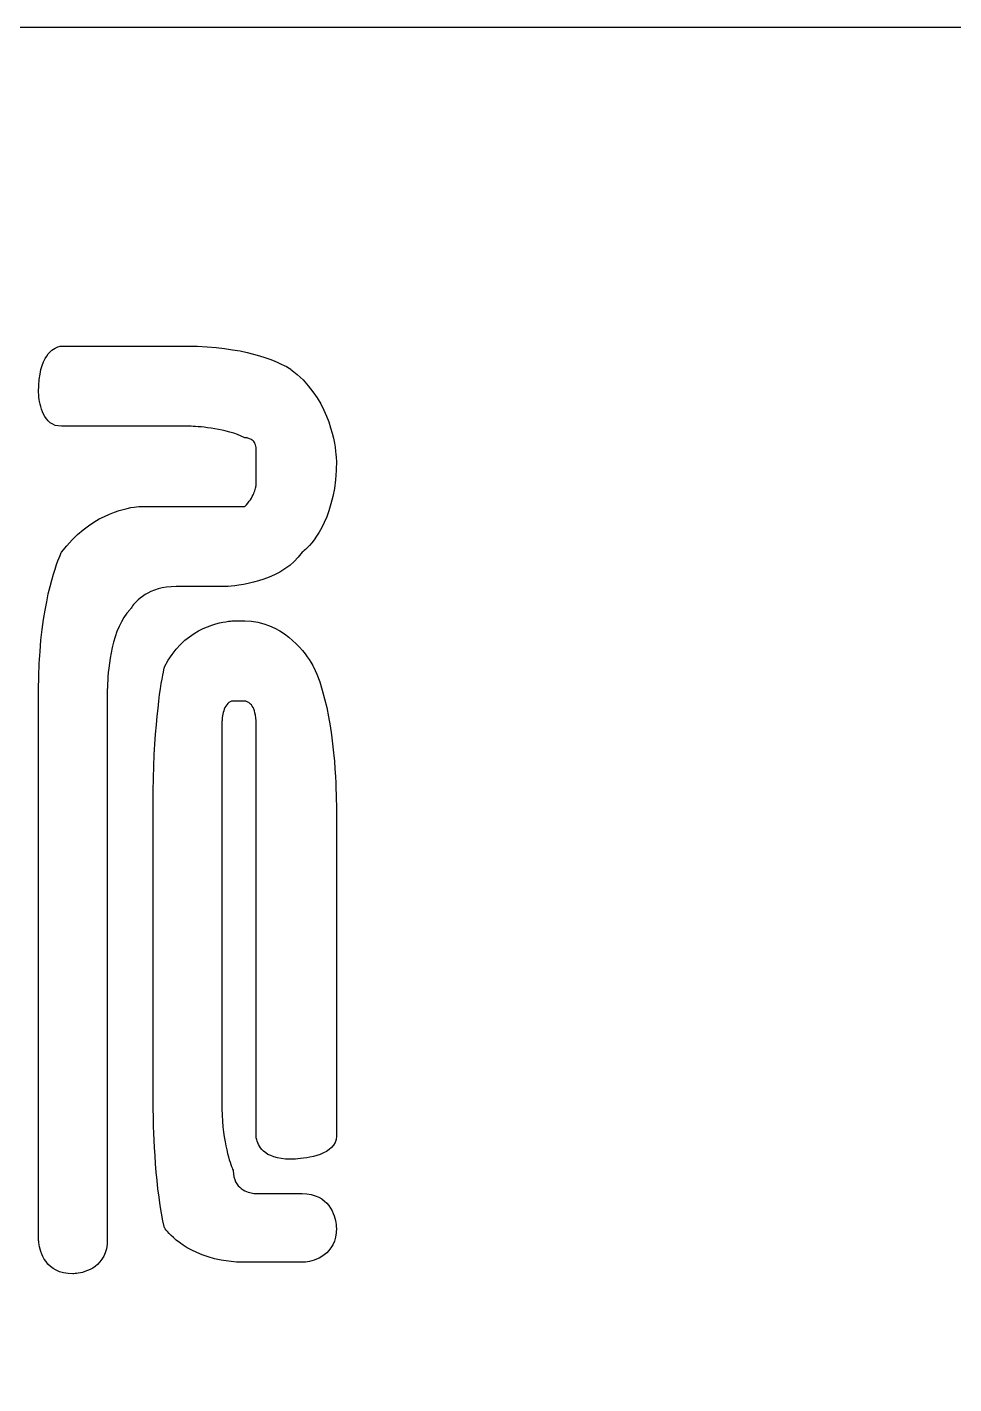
# Model space of a CAD drawing. Extents: x 8 to 213, y -217 to -66.
# Drawn here: x 138 to 146.49, y -78.56 to -66.13 of the extents above; entities that cross this region are included whole.
import ezdxf

# ---------------------------------------------------------------- set-up
doc = ezdxf.new("R2010")
doc.units = 0
doc.header["$MEASUREMENT"] = 0

msp = doc.modelspace()

# ---------------------------------------------------------------- linework, layer by layer
for p, q in [((138.214, -69.103, -55.016), (138.23, -69.088, -55.016)), ((138.23, -69.088, -55.016), (138.245, -69.077, -55.016)), ((138.245, -69.077, -55.016), (138.26, -69.068, -55.016)), ((138.26, -69.068, -55.016), (138.273, -69.062, -55.016)), ((138.273, -69.062, -55.016), (138.286, -69.057, -55.016)), ((138.286, -69.057, -55.016), (138.297, -69.054, -55.016)), ((138.297, -69.054, -55.016), (138.306, -69.052, -55.016)), ((138.306, -69.052, -55.016), (138.313, -69.051, -55.016)), ((138.313, -69.051, -55.016), (138.317, -69.05, -55.016)), ((138.317, -69.05, -55.016), (138.319, -69.05, -55.016)), ((138.319, -69.05, -55.016), (139.473, -69.05, -55.016)), ((138.319, -69.05, -55.016), (138.319, -69.05, -55.016)), ((139.473, -69.05, -55.016), (139.565, -69.052, -55.016)), ((139.565, -69.052, -55.016), (139.652, -69.056, -55.016)), ((139.652, -69.056, -55.016), (139.735, -69.063, -55.016)), ((139.735, -69.063, -55.016), (139.813, -69.072, -55.016)), ((139.813, -69.072, -55.016), (139.886, -69.083, -55.016)), ((139.886, -69.083, -55.016), (139.954, -69.095, -55.016)), ((139.954, -69.095, -55.016), (140.018, -69.109, -55.016)), ((138.142, -69.227, -55.016), (138.154, -69.194, -55.016)), ((138.154, -69.194, -55.016), (138.168, -69.165, -55.016)), ((138.168, -69.165, -55.016), (138.183, -69.141, -55.016)), ((138.183, -69.141, -55.016), (138.198, -69.12, -55.016)), ((138.198, -69.12, -55.016), (138.214, -69.103, -55.016)), ((140.018, -69.109, -55.016), (140.077, -69.124, -55.016)), ((140.077, -69.124, -55.016), (140.131, -69.139, -55.016)), ((140.131, -69.139, -55.016), (140.181, -69.155, -55.016)), ((140.181, -69.155, -55.016), (140.226, -69.171, -55.016)), ((140.226, -69.171, -55.016), (140.266, -69.186, -55.016)), ((140.266, -69.186, -55.016), (140.301, -69.201, -55.016)), ((140.301, -69.201, -55.016), (140.332, -69.215, -55.016)), ((140.332, -69.215, -55.016), (140.358, -69.227, -55.016)), ((138.115, -69.356, -55.016), (138.122, -69.308, -55.016)), ((138.122, -69.308, -55.016), (138.131, -69.265, -55.016)), ((138.131, -69.265, -55.016), (138.142, -69.227, -55.016)), ((140.358, -69.227, -55.016), (140.379, -69.238, -55.016)), ((140.379, -69.238, -55.016), (140.396, -69.247, -55.016)), ((140.396, -69.247, -55.016), (140.408, -69.254, -55.016)), ((140.408, -69.254, -55.016), (140.415, -69.258, -55.016)), ((140.415, -69.258, -55.016), (140.417, -69.26, -55.016)), ((140.417, -69.26, -55.016), (140.477, -69.309, -55.016)), ((140.477, -69.309, -55.016), (140.531, -69.36, -55.016)), ((138.109, -69.47, -55.016), (138.11, -69.41, -55.016)), ((138.109, -69.472, -55.016), (138.109, -69.47, -55.016)), ((138.109, -69.479, -55.016), (138.109, -69.472, -55.016)), ((138.11, -69.41, -55.016), (138.115, -69.356, -55.016)), ((140.531, -69.36, -55.016), (140.579, -69.413, -55.016)), ((140.579, -69.413, -55.016), (140.622, -69.468, -55.016)), ((140.622, -69.468, -55.016), (140.66, -69.524, -55.016)), ((138.11, -69.489, -55.016), (138.109, -69.479, -55.016)), ((138.111, -69.503, -55.016), (138.11, -69.489, -55.016)), ((138.112, -69.519, -55.016), (138.111, -69.503, -55.016)), ((138.115, -69.538, -55.016), (138.112, -69.519, -55.016)), ((138.118, -69.559, -55.016), (138.115, -69.538, -55.016)), ((138.122, -69.581, -55.016), (138.118, -69.559, -55.016)), ((138.128, -69.604, -55.016), (138.122, -69.581, -55.016)), ((140.66, -69.524, -55.016), (140.693, -69.58, -55.016)), ((140.693, -69.58, -55.016), (140.721, -69.636, -55.016)), ((138.135, -69.627, -55.016), (138.128, -69.604, -55.016)), ((138.144, -69.651, -55.016), (138.135, -69.627, -55.016)), ((138.154, -69.674, -55.016), (138.144, -69.651, -55.016)), ((138.167, -69.696, -55.016), (138.154, -69.674, -55.016)), ((138.181, -69.717, -55.016), (138.167, -69.696, -55.016)), ((138.197, -69.735, -55.016), (138.181, -69.717, -55.016)), ((140.721, -69.636, -55.016), (140.746, -69.691, -55.016)), ((140.746, -69.691, -55.016), (140.767, -69.745, -55.016)), ((138.216, -69.752, -55.016), (138.197, -69.735, -55.016)), ((138.238, -69.765, -55.016), (138.216, -69.752, -55.016)), ((138.262, -69.776, -55.016), (138.238, -69.765, -55.016)), ((138.289, -69.782, -55.016), (138.262, -69.776, -55.016)), ((138.319, -69.785, -55.016), (138.289, -69.782, -55.016)), ((139.473, -69.785, -55.016), (138.319, -69.785, -55.016)), ((139.475, -69.785, -55.016), (139.473, -69.785, -55.016)), ((139.482, -69.785, -55.016), (139.475, -69.785, -55.016)), ((139.493, -69.785, -55.016), (139.482, -69.785, -55.016)), ((139.507, -69.785, -55.016), (139.493, -69.785, -55.016)), ((139.525, -69.786, -55.016), (139.507, -69.785, -55.016)), ((139.546, -69.787, -55.016), (139.525, -69.786, -55.016)), ((139.57, -69.789, -55.016), (139.546, -69.787, -55.016)), ((139.597, -69.791, -55.016), (139.57, -69.789, -55.016)), ((139.626, -69.794, -55.016), (139.597, -69.791, -55.016)), ((139.656, -69.798, -55.016), (139.626, -69.794, -55.016)), ((139.689, -69.802, -55.016), (139.656, -69.798, -55.016)), ((139.722, -69.807, -55.016), (139.689, -69.802, -55.016)), ((139.756, -69.813, -55.016), (139.722, -69.807, -55.016)), ((139.792, -69.821, -55.016), (139.756, -69.813, -55.016)), ((139.827, -69.829, -55.016), (139.792, -69.821, -55.016)), ((139.862, -69.838, -55.016), (139.827, -69.829, -55.016)), ((139.897, -69.849, -55.016), (139.862, -69.838, -55.016)), ((140.767, -69.745, -55.016), (140.784, -69.798, -55.016)), ((140.784, -69.798, -55.016), (140.798, -69.848, -55.016)), ((139.932, -69.861, -55.016), (139.897, -69.849, -55.016)), ((139.965, -69.875, -55.016), (139.932, -69.861, -55.016)), ((139.997, -69.889, -55.016), (139.965, -69.875, -55.016)), ((139.998, -69.889, -55.016), (139.997, -69.889, -55.016)), ((140, -69.89, -55.016), (139.998, -69.889, -55.016)), ((140.004, -69.89, -55.016), (140, -69.89, -55.016)), ((140.008, -69.89, -55.016), (140.004, -69.89, -55.016)), ((140.014, -69.891, -55.016), (140.008, -69.89, -55.016)), ((140.02, -69.892, -55.016), (140.014, -69.891, -55.016)), ((140.027, -69.894, -55.016), (140.02, -69.892, -55.016)), ((140.034, -69.896, -55.016), (140.027, -69.894, -55.016)), ((140.042, -69.899, -55.016), (140.034, -69.896, -55.016)), ((140.05, -69.903, -55.016), (140.042, -69.899, -55.016)), ((140.058, -69.907, -55.016), (140.05, -69.903, -55.016)), ((140.065, -69.912, -55.016), (140.058, -69.907, -55.016)), ((140.073, -69.918, -55.016), (140.065, -69.912, -55.016)), ((140.08, -69.925, -55.016), (140.073, -69.918, -55.016)), ((140.086, -69.934, -55.016), (140.08, -69.925, -55.016)), ((140.091, -69.943, -55.016), (140.086, -69.934, -55.016)), ((140.096, -69.954, -55.016), (140.091, -69.943, -55.016)), ((140.099, -69.966, -55.016), (140.096, -69.954, -55.016)), ((140.102, -69.979, -55.016), (140.099, -69.966, -55.016)), ((140.798, -69.848, -55.016), (140.81, -69.895, -55.016)), ((140.81, -69.895, -55.016), (140.819, -69.938, -55.016)), ((140.819, -69.938, -55.016), (140.825, -69.977, -55.016)), ((140.102, -69.994, -55.016), (140.102, -69.979, -55.016)), ((140.102, -70.309, -55.016), (140.102, -69.994, -55.016)), ((140.825, -69.977, -55.016), (140.83, -70.012, -55.016)), ((140.83, -70.012, -55.016), (140.833, -70.042, -55.016)), ((140.833, -70.042, -55.016), (140.835, -70.066, -55.016)), ((140.835, -70.066, -55.016), (140.836, -70.084, -55.016)), ((140.836, -70.084, -55.016), (140.837, -70.095, -55.016)), ((140.834, -70.191, -55.016), (140.828, -70.276, -55.016)), ((140.837, -70.099, -55.016), (140.834, -70.191, -55.016)), ((140.837, -70.095, -55.016), (140.837, -70.099, -55.016)), ((140.837, -70.099, -55.016), (140.837, -70.099, -55.016)), ((140.096, -70.353, -55.016), (140.098, -70.343, -55.016)), ((140.098, -70.343, -55.016), (140.099, -70.335, -55.016)), ((140.099, -70.335, -55.016), (140.101, -70.327, -55.016)), ((140.101, -70.321, -55.016), (140.102, -70.316, -55.016)), ((140.101, -70.327, -55.016), (140.101, -70.321, -55.016)), ((140.102, -70.31, -55.016), (140.102, -70.309, -55.016)), ((140.102, -70.312, -55.016), (140.102, -70.31, -55.016)), ((140.102, -70.316, -55.016), (140.102, -70.312, -55.016)), ((140.828, -70.276, -55.016), (140.818, -70.355, -55.016)), ((140.038, -70.472, -55.016), (140.049, -70.457, -55.016)), ((140.049, -70.457, -55.016), (140.058, -70.442, -55.016)), ((140.058, -70.442, -55.016), (140.066, -70.427, -55.016)), ((140.066, -70.427, -55.016), (140.073, -70.413, -55.016)), ((140.073, -70.413, -55.016), (140.08, -70.4, -55.016)), ((140.08, -70.4, -55.016), (140.085, -70.387, -55.016)), ((140.085, -70.387, -55.016), (140.089, -70.375, -55.016)), ((140.089, -70.375, -55.016), (140.093, -70.363, -55.016)), ((140.093, -70.363, -55.016), (140.096, -70.353, -55.016)), ((140.804, -70.428, -55.016), (140.787, -70.496, -55.016)), ((140.818, -70.355, -55.016), (140.804, -70.428, -55.016)), ((138.713, -70.61, -55.016), (138.76, -70.589, -55.016)), ((138.76, -70.589, -55.016), (138.804, -70.571, -55.016)), ((138.804, -70.571, -55.016), (138.846, -70.557, -55.016)), ((138.846, -70.557, -55.016), (138.885, -70.546, -55.016)), ((138.885, -70.546, -55.016), (138.921, -70.537, -55.016)), ((138.921, -70.537, -55.016), (138.954, -70.53, -55.016)), ((138.954, -70.53, -55.016), (138.983, -70.525, -55.016)), ((138.983, -70.525, -55.016), (139.007, -70.522, -55.016)), ((139.007, -70.522, -55.016), (139.027, -70.52, -55.016)), ((139.027, -70.52, -55.016), (139.041, -70.519, -55.016)), ((139.041, -70.519, -55.016), (139.05, -70.519, -55.016)), ((139.05, -70.519, -55.016), (139.053, -70.519, -55.016)), ((139.053, -70.519, -55.016), (139.578, -70.519, -55.016)), ((139.578, -70.519, -55.016), (139.609, -70.519, -55.016)), ((139.609, -70.519, -55.016), (139.64, -70.519, -55.016)), ((139.64, -70.519, -55.016), (139.671, -70.519, -55.016)), ((139.671, -70.519, -55.016), (139.702, -70.519, -55.016)), ((139.702, -70.519, -55.016), (139.732, -70.519, -55.016)), ((139.732, -70.519, -55.016), (139.761, -70.519, -55.016)), ((139.761, -70.519, -55.016), (139.789, -70.519, -55.016)), ((139.789, -70.519, -55.016), (139.816, -70.519, -55.016)), ((139.816, -70.519, -55.016), (139.842, -70.519, -55.016)), ((139.842, -70.519, -55.016), (139.866, -70.519, -55.016)), ((139.866, -70.519, -55.016), (139.889, -70.519, -55.016)), ((139.889, -70.519, -55.016), (139.91, -70.519, -55.016)), ((139.91, -70.519, -55.016), (139.929, -70.519, -55.016)), ((139.929, -70.519, -55.016), (139.946, -70.519, -55.016)), ((139.946, -70.519, -55.016), (139.961, -70.519, -55.016)), ((139.961, -70.519, -55.016), (139.974, -70.519, -55.016)), ((139.974, -70.519, -55.016), (139.984, -70.519, -55.016)), ((139.984, -70.519, -55.016), (139.991, -70.519, -55.016)), ((139.991, -70.519, -55.016), (139.996, -70.519, -55.016)), ((139.996, -70.519, -55.016), (139.997, -70.519, -55.016)), ((139.997, -70.519, -55.016), (140.012, -70.503, -55.016)), ((140.012, -70.503, -55.016), (140.026, -70.488, -55.016)), ((140.026, -70.488, -55.016), (140.038, -70.472, -55.016)), ((140.769, -70.558, -55.016), (140.748, -70.615, -55.016)), ((140.787, -70.496, -55.016), (140.769, -70.558, -55.016)), ((138.516, -70.734, -55.016), (138.566, -70.696, -55.016)), ((138.566, -70.696, -55.016), (138.616, -70.663, -55.016)), ((138.616, -70.663, -55.016), (138.665, -70.634, -55.016)), ((138.665, -70.634, -55.016), (138.713, -70.61, -55.016)), ((140.703, -70.713, -55.016), (140.679, -70.755, -55.016)), ((140.726, -70.667, -55.016), (140.703, -70.713, -55.016)), ((140.748, -70.615, -55.016), (140.726, -70.667, -55.016)), ((138.367, -70.879, -55.016), (138.416, -70.825, -55.016)), ((138.416, -70.825, -55.016), (138.466, -70.777, -55.016)), ((138.466, -70.777, -55.016), (138.516, -70.734, -55.016)), ((140.633, -70.824, -55.016), (140.611, -70.852, -55.016)), ((140.656, -70.792, -55.016), (140.633, -70.824, -55.016)), ((140.679, -70.755, -55.016), (140.656, -70.792, -55.016)), ((138.306, -70.967, -55.016), (138.313, -70.951, -55.016)), ((138.313, -70.951, -55.016), (138.317, -70.942, -55.016)), ((138.317, -70.942, -55.016), (138.319, -70.939, -55.016)), ((138.319, -70.939, -55.016), (138.367, -70.879, -55.016)), ((140.522, -70.939, -55.016), (140.488, -70.983, -55.016)), ((140.524, -70.937, -55.016), (140.522, -70.939, -55.016)), ((140.531, -70.932, -55.016), (140.524, -70.937, -55.016)), ((140.541, -70.924, -55.016), (140.531, -70.932, -55.016)), ((140.555, -70.912, -55.016), (140.541, -70.924, -55.016)), ((140.571, -70.896, -55.016), (140.555, -70.912, -55.016)), ((140.59, -70.876, -55.016), (140.571, -70.896, -55.016)), ((140.611, -70.852, -55.016), (140.59, -70.876, -55.016)), ((138.26, -71.093, -55.016), (138.273, -71.052, -55.016)), ((138.273, -71.052, -55.016), (138.286, -71.017, -55.016)), ((138.286, -71.017, -55.016), (138.297, -70.989, -55.016)), ((138.297, -70.989, -55.016), (138.306, -70.967, -55.016)), ((140.409, -71.06, -55.016), (140.365, -71.092, -55.016)), ((140.45, -71.024, -55.016), (140.409, -71.06, -55.016)), ((140.488, -70.983, -55.016), (140.45, -71.024, -55.016)), ((138.214, -71.253, -55.016), (138.23, -71.194, -55.016)), ((138.23, -71.194, -55.016), (138.245, -71.14, -55.016)), ((138.245, -71.14, -55.016), (138.26, -71.093, -55.016)), ((140.124, -71.201, -55.016), (140.076, -71.214, -55.016)), ((140.173, -71.185, -55.016), (140.124, -71.201, -55.016)), ((140.222, -71.167, -55.016), (140.173, -71.185, -55.016)), ((140.271, -71.145, -55.016), (140.222, -71.167, -55.016)), ((140.319, -71.121, -55.016), (140.271, -71.145, -55.016)), ((140.365, -71.092, -55.016), (140.319, -71.121, -55.016)), ((138.183, -71.392, -55.016), (138.198, -71.319, -55.016)), ((138.198, -71.319, -55.016), (138.214, -71.253, -55.016)), ((139.084, -71.327, -55.016), (139.061, -71.343, -55.016)), ((139.11, -71.312, -55.016), (139.084, -71.327, -55.016)), ((139.138, -71.299, -55.016), (139.11, -71.312, -55.016)), ((139.17, -71.286, -55.016), (139.138, -71.299, -55.016)), ((139.203, -71.275, -55.016), (139.17, -71.286, -55.016)), ((139.24, -71.266, -55.016), (139.203, -71.275, -55.016)), ((139.28, -71.259, -55.016), (139.24, -71.266, -55.016)), ((139.322, -71.255, -55.016), (139.28, -71.259, -55.016)), ((139.368, -71.253, -55.016), (139.322, -71.255, -55.016)), ((139.788, -71.253, -55.016), (139.368, -71.253, -55.016)), ((139.791, -71.253, -55.016), (139.788, -71.253, -55.016)), ((139.802, -71.253, -55.016), (139.791, -71.253, -55.016)), ((139.82, -71.252, -55.016), (139.802, -71.253, -55.016)), ((139.844, -71.251, -55.016), (139.82, -71.252, -55.016)), ((139.873, -71.248, -55.016), (139.844, -71.251, -55.016)), ((139.907, -71.245, -55.016), (139.873, -71.248, -55.016)), ((139.944, -71.24, -55.016), (139.907, -71.245, -55.016)), ((139.986, -71.233, -55.016), (139.944, -71.24, -55.016)), ((140.03, -71.225, -55.016), (139.986, -71.233, -55.016)), ((140.076, -71.214, -55.016), (140.03, -71.225, -55.016)), ((138.168, -71.47, -55.016), (138.183, -71.392, -55.016)), ((138.949, -71.462, -55.016), (138.948, -71.463, -55.016)), ((138.952, -71.457, -55.016), (138.949, -71.462, -55.016)), ((138.956, -71.45, -55.016), (138.952, -71.457, -55.016)), ((138.962, -71.441, -55.016), (138.956, -71.45, -55.016)), ((138.97, -71.43, -55.016), (138.962, -71.441, -55.016)), ((138.979, -71.418, -55.016), (138.97, -71.43, -55.016)), ((138.991, -71.404, -55.016), (138.979, -71.418, -55.016)), ((139.005, -71.389, -55.016), (138.991, -71.404, -55.016)), ((139.022, -71.374, -55.016), (139.005, -71.389, -55.016)), ((139.04, -71.358, -55.016), (139.022, -71.374, -55.016)), ((139.061, -71.343, -55.016), (139.04, -71.358, -55.016)), ((138.142, -71.647, -55.016), (138.154, -71.555, -55.016)), ((138.154, -71.555, -55.016), (138.168, -71.47, -55.016)), ((138.867, -71.576, -55.016), (138.846, -71.62, -55.016)), ((138.891, -71.535, -55.016), (138.867, -71.576, -55.016)), ((138.918, -71.497, -55.016), (138.891, -71.535, -55.016)), ((138.948, -71.463, -55.016), (138.918, -71.497, -55.016)), ((139.731, -71.595, -55.016), (139.765, -71.586, -55.016)), ((139.765, -71.586, -55.016), (139.796, -71.579, -55.016)), ((139.796, -71.579, -55.016), (139.824, -71.575, -55.016)), ((139.824, -71.575, -55.016), (139.847, -71.571, -55.016)), ((139.847, -71.571, -55.016), (139.866, -71.569, -55.016)), ((139.866, -71.569, -55.016), (139.88, -71.568, -55.016)), ((139.88, -71.568, -55.016), (139.889, -71.568, -55.016)), ((139.889, -71.568, -55.016), (139.892, -71.568, -55.016)), ((139.892, -71.568, -55.016), (139.997, -71.568, -55.016)), ((139.997, -71.568, -55.016), (140.059, -71.571, -55.016)), ((139.997, -71.568, -55.016), (139.997, -71.568, -55.016)), ((140.059, -71.571, -55.016), (140.117, -71.58, -55.016)), ((140.117, -71.58, -55.016), (140.172, -71.594, -55.016)), ((138.131, -71.744, -55.016), (138.142, -71.647, -55.016)), ((138.827, -71.666, -55.016), (138.81, -71.714, -55.016)), ((138.846, -71.62, -55.016), (138.827, -71.666, -55.016)), ((139.491, -71.712, -55.016), (139.533, -71.683, -55.016)), ((139.533, -71.683, -55.016), (139.575, -71.659, -55.016)), ((139.575, -71.659, -55.016), (139.616, -71.638, -55.016)), ((139.616, -71.638, -55.016), (139.656, -71.621, -55.016)), ((139.656, -71.621, -55.016), (139.695, -71.606, -55.016)), ((139.695, -71.606, -55.016), (139.731, -71.595, -55.016)), ((140.172, -71.594, -55.016), (140.224, -71.612, -55.016)), ((140.224, -71.612, -55.016), (140.273, -71.634, -55.016)), ((140.273, -71.634, -55.016), (140.318, -71.659, -55.016)), ((140.318, -71.659, -55.016), (140.361, -71.686, -55.016)), ((140.361, -71.686, -55.016), (140.4, -71.716, -55.016)), ((138.122, -71.848, -55.016), (138.131, -71.744, -55.016)), ((138.784, -71.812, -55.016), (138.773, -71.861, -55.016)), ((138.796, -71.763, -55.016), (138.784, -71.812, -55.016)), ((138.81, -71.714, -55.016), (138.796, -71.763, -55.016)), ((139.332, -71.874, -55.016), (139.369, -71.826, -55.016)), ((139.369, -71.826, -55.016), (139.409, -71.783, -55.016)), ((139.409, -71.783, -55.016), (139.45, -71.745, -55.016)), ((139.45, -71.745, -55.016), (139.491, -71.712, -55.016)), ((140.4, -71.716, -55.016), (140.436, -71.747, -55.016)), ((140.436, -71.747, -55.016), (140.469, -71.778, -55.016)), ((140.469, -71.778, -55.016), (140.499, -71.809, -55.016)), ((140.499, -71.809, -55.016), (140.526, -71.84, -55.016)), ((138.11, -72.075, -55.016), (138.115, -71.958, -55.016)), ((138.115, -71.958, -55.016), (138.122, -71.848, -55.016)), ((138.758, -71.955, -55.016), (138.752, -71.999, -55.016)), ((138.765, -71.909, -55.016), (138.758, -71.955, -55.016)), ((138.773, -71.861, -55.016), (138.765, -71.909, -55.016)), ((139.263, -71.988, -55.016), (139.296, -71.928, -55.016)), ((139.296, -71.928, -55.016), (139.332, -71.874, -55.016)), ((140.526, -71.84, -55.016), (140.55, -71.869, -55.016)), ((140.55, -71.869, -55.016), (140.57, -71.897, -55.016)), ((140.57, -71.897, -55.016), (140.587, -71.922, -55.016)), ((140.587, -71.922, -55.016), (140.602, -71.944, -55.016)), ((140.602, -71.944, -55.016), (140.613, -71.962, -55.016)), ((138.109, -72.198, -55.016), (138.11, -72.075, -55.016)), ((138.744, -72.079, -55.016), (138.742, -72.112, -55.016)), ((138.747, -72.041, -55.016), (138.744, -72.079, -55.016)), ((138.752, -71.999, -55.016), (138.747, -72.041, -55.016)), ((139.24, -72.101, -55.016), (139.247, -72.066, -55.016)), ((139.247, -72.066, -55.016), (139.252, -72.038, -55.016)), ((139.252, -72.038, -55.016), (139.257, -72.016, -55.016)), ((139.257, -72.016, -55.016), (139.26, -72, -55.016)), ((139.26, -72, -55.016), (139.262, -71.991, -55.016)), ((139.262, -71.991, -55.016), (139.263, -71.988, -55.016)), ((140.613, -71.962, -55.016), (140.621, -71.976, -55.016)), ((140.621, -71.976, -55.016), (140.625, -71.985, -55.016)), ((140.625, -71.985, -55.016), (140.627, -71.988, -55.016)), ((140.627, -71.988, -55.016), (140.657, -72.054, -55.016)), ((140.657, -72.054, -55.016), (140.684, -72.125, -55.016)), ((138.109, -77.233, -55.016), (138.109, -72.198, -55.016)), ((138.739, -72.183, -55.016), (138.738, -72.194, -55.016)), ((138.738, -72.194, -55.016), (138.738, -72.198, -55.016)), ((138.738, -72.198, -55.016), (138.738, -77.233, -55.016)), ((138.74, -72.141, -55.016), (138.739, -72.165, -55.016)), ((138.739, -72.165, -55.016), (138.739, -72.183, -55.016)), ((138.742, -72.112, -55.016), (138.74, -72.141, -55.016)), ((139.218, -72.243, -55.016), (139.226, -72.189, -55.016)), ((139.226, -72.189, -55.016), (139.233, -72.142, -55.016)), ((139.233, -72.142, -55.016), (139.24, -72.101, -55.016)), ((140.684, -72.125, -55.016), (140.708, -72.201, -55.016)), ((140.708, -72.201, -55.016), (140.729, -72.28, -55.016)), ((139.203, -72.369, -55.016), (139.211, -72.302, -55.016)), ((139.211, -72.302, -55.016), (139.218, -72.243, -55.016)), ((139.841, -72.324, -55.016), (139.832, -72.335, -55.016)), ((139.852, -72.315, -55.016), (139.841, -72.324, -55.016)), ((139.864, -72.308, -55.016), (139.852, -72.315, -55.016)), ((139.877, -72.304, -55.016), (139.864, -72.308, -55.016)), ((139.892, -72.302, -55.016), (139.877, -72.304, -55.016)), ((139.997, -72.302, -55.016), (139.892, -72.302, -55.016)), ((139.998, -72.302, -55.016), (139.997, -72.302, -55.016)), ((140, -72.303, -55.016), (139.998, -72.302, -55.016)), ((140.004, -72.303, -55.016), (140, -72.303, -55.016)), ((140.008, -72.304, -55.016), (140.004, -72.303, -55.016)), ((140.014, -72.306, -55.016), (140.008, -72.304, -55.016)), ((140.02, -72.308, -55.016), (140.014, -72.306, -55.016)), ((140.027, -72.311, -55.016), (140.02, -72.308, -55.016)), ((140.034, -72.316, -55.016), (140.027, -72.311, -55.016)), ((140.042, -72.322, -55.016), (140.034, -72.316, -55.016)), ((140.05, -72.329, -55.016), (140.042, -72.322, -55.016)), ((140.058, -72.337, -55.016), (140.05, -72.329, -55.016)), ((140.729, -72.28, -55.016), (140.748, -72.361, -55.016)), ((139.188, -72.52, -55.016), (139.195, -72.441, -55.016)), ((139.195, -72.441, -55.016), (139.203, -72.369, -55.016)), ((139.792, -72.453, -55.016), (139.79, -72.467, -55.016)), ((139.794, -72.438, -55.016), (139.792, -72.453, -55.016)), ((139.797, -72.423, -55.016), (139.794, -72.438, -55.016)), ((139.801, -72.407, -55.016), (139.797, -72.423, -55.016)), ((139.805, -72.392, -55.016), (139.801, -72.407, -55.016)), ((139.81, -72.376, -55.016), (139.805, -72.392, -55.016)), ((139.816, -72.362, -55.016), (139.81, -72.376, -55.016)), ((139.824, -72.348, -55.016), (139.816, -72.362, -55.016)), ((139.832, -72.335, -55.016), (139.824, -72.348, -55.016)), ((140.065, -72.348, -55.016), (140.058, -72.337, -55.016)), ((140.073, -72.36, -55.016), (140.065, -72.348, -55.016)), ((140.08, -72.374, -55.016), (140.073, -72.36, -55.016)), ((140.086, -72.391, -55.016), (140.08, -72.374, -55.016)), ((140.091, -72.41, -55.016), (140.086, -72.391, -55.016)), ((140.096, -72.431, -55.016), (140.091, -72.41, -55.016)), ((140.099, -72.455, -55.016), (140.096, -72.431, -55.016)), ((140.102, -72.482, -55.016), (140.099, -72.455, -55.016)), ((140.748, -72.361, -55.016), (140.765, -72.445, -55.016)), ((140.765, -72.445, -55.016), (140.779, -72.529, -55.016)), ((139.181, -72.605, -55.016), (139.188, -72.52, -55.016)), ((139.789, -72.479, -55.016), (139.788, -72.49, -55.016)), ((139.788, -72.49, -55.016), (139.788, -72.5, -55.016)), ((139.788, -72.5, -55.016), (139.788, -72.506, -55.016)), ((139.788, -72.506, -55.016), (139.788, -72.511, -55.016)), ((139.788, -72.511, -55.016), (139.788, -72.512, -55.016)), ((139.788, -72.512, -55.016), (139.788, -72.546, -55.016)), ((139.788, -72.546, -55.016), (139.788, -72.584, -55.016)), ((139.79, -72.467, -55.016), (139.789, -72.479, -55.016)), ((140.102, -72.512, -55.016), (140.102, -72.482, -55.016)), ((140.102, -72.514, -55.016), (140.102, -72.512, -55.016)), ((140.102, -72.519, -55.016), (140.102, -72.514, -55.016)), ((140.102, -72.527, -55.016), (140.102, -72.519, -55.016)), ((140.102, -72.538, -55.016), (140.102, -72.527, -55.016)), ((140.102, -72.553, -55.016), (140.102, -72.538, -55.016)), ((140.102, -72.572, -55.016), (140.102, -72.553, -55.016)), ((140.102, -72.594, -55.016), (140.102, -72.572, -55.016)), ((140.779, -72.529, -55.016), (140.791, -72.612, -55.016)), ((139.169, -72.793, -55.016), (139.174, -72.696, -55.016)), ((139.174, -72.696, -55.016), (139.181, -72.605, -55.016)), ((139.788, -72.584, -55.016), (139.788, -72.625, -55.016)), ((139.788, -72.625, -55.016), (139.788, -72.669, -55.016)), ((139.788, -72.669, -55.016), (139.788, -72.716, -55.016)), ((140.102, -72.62, -55.016), (140.102, -72.594, -55.016)), ((140.102, -72.649, -55.016), (140.102, -72.62, -55.016)), ((140.102, -72.683, -55.016), (140.102, -72.649, -55.016)), ((140.102, -72.72, -55.016), (140.102, -72.683, -55.016)), ((140.791, -72.612, -55.016), (140.802, -72.694, -55.016)), ((140.802, -72.694, -55.016), (140.81, -72.775, -55.016)), ((139.164, -72.897, -55.016), (139.169, -72.793, -55.016)), ((139.788, -72.716, -55.016), (139.788, -72.763, -55.016)), ((139.788, -72.763, -55.016), (139.788, -72.812, -55.016)), ((139.788, -72.812, -55.016), (139.788, -72.861, -55.016)), ((140.102, -72.762, -55.016), (140.102, -72.72, -55.016)), ((140.102, -72.807, -55.016), (140.102, -72.762, -55.016)), ((140.102, -72.857, -55.016), (140.102, -72.807, -55.016)), ((140.81, -72.775, -55.016), (140.818, -72.852, -55.016)), ((139.161, -73.007, -55.016), (139.164, -72.897, -55.016)), ((139.788, -72.861, -55.016), (139.788, -72.91, -55.016)), ((139.788, -72.91, -55.016), (139.788, -72.958, -55.016)), ((140.102, -72.911, -55.016), (140.102, -72.857, -55.016)), ((140.102, -72.969, -55.016), (140.102, -72.911, -55.016)), ((140.818, -72.852, -55.016), (140.823, -72.924, -55.016)), ((140.823, -72.924, -55.016), (140.828, -72.992, -55.016)), ((139.159, -73.124, -55.016), (139.161, -73.007, -55.016)), ((139.788, -72.958, -55.016), (139.788, -73.004, -55.016)), ((139.788, -73.004, -55.016), (139.788, -73.049, -55.016)), ((139.788, -73.049, -55.016), (139.788, -73.09, -55.016)), ((140.102, -73.031, -55.016), (140.102, -72.969, -55.016)), ((140.102, -73.099, -55.016), (140.102, -73.031, -55.016)), ((140.828, -72.992, -55.016), (140.831, -73.054, -55.016)), ((140.831, -73.054, -55.016), (140.833, -73.109, -55.016)), ((139.158, -73.247, -55.016), (139.159, -73.124, -55.016)), ((139.788, -73.09, -55.016), (139.788, -73.128, -55.016)), ((139.788, -73.128, -55.016), (139.788, -73.161, -55.016)), ((139.788, -73.161, -55.016), (139.788, -73.19, -55.016)), ((139.788, -73.19, -55.016), (139.788, -73.214, -55.016)), ((140.102, -73.17, -55.016), (140.102, -73.099, -55.016)), ((140.102, -73.247, -55.016), (140.102, -73.17, -55.016)), ((140.833, -73.109, -55.016), (140.835, -73.156, -55.016)), ((140.835, -73.156, -55.016), (140.836, -73.194, -55.016)), ((140.836, -73.194, -55.016), (140.836, -73.223, -55.016)), ((139.158, -75.974, -55.016), (139.158, -73.247, -55.016)), ((139.788, -73.214, -55.016), (139.788, -73.232, -55.016)), ((139.788, -73.232, -55.016), (139.788, -73.243, -55.016)), ((139.788, -73.243, -55.016), (139.788, -73.247, -55.016)), ((139.788, -73.247, -55.016), (139.788, -75.974, -55.016)), ((140.102, -76.289, -55.016), (140.102, -73.247, -55.016)), ((140.836, -73.223, -55.016), (140.837, -73.241, -55.016)), ((140.837, -73.241, -55.016), (140.837, -73.247, -55.016)), ((140.837, -73.247, -55.016), (140.837, -76.289, -55.016)), ((139.158, -75.98, -55.016), (139.158, -75.974, -55.016)), ((139.158, -75.995, -55.016), (139.158, -75.98, -55.016)), ((139.158, -76.02, -55.016), (139.158, -75.995, -55.016)), ((139.159, -76.054, -55.016), (139.158, -76.02, -55.016)), ((139.16, -76.096, -55.016), (139.159, -76.054, -55.016)), ((139.788, -75.974, -55.016), (139.788, -76.036, -55.016)), ((139.788, -76.036, -55.016), (139.79, -76.094, -55.016)), ((139.161, -76.144, -55.016), (139.16, -76.096, -55.016)), ((139.163, -76.199, -55.016), (139.161, -76.144, -55.016)), ((139.79, -76.094, -55.016), (139.794, -76.149, -55.016)), ((139.794, -76.149, -55.016), (139.798, -76.201, -55.016)), ((139.165, -76.26, -55.016), (139.163, -76.199, -55.016)), ((139.168, -76.325, -55.016), (139.165, -76.26, -55.016)), ((139.798, -76.201, -55.016), (139.804, -76.25, -55.016)), ((139.804, -76.25, -55.016), (139.81, -76.295, -55.016)), ((139.81, -76.295, -55.016), (139.817, -76.338, -55.016)), ((140.102, -76.291, -55.016), (140.102, -76.289, -55.016)), ((140.103, -76.295, -55.016), (140.102, -76.291, -55.016)), ((140.103, -76.302, -55.016), (140.103, -76.295, -55.016)), ((140.105, -76.311, -55.016), (140.103, -76.302, -55.016)), ((140.837, -76.289, -55.016), (140.834, -76.319, -55.016)), ((139.171, -76.394, -55.016), (139.168, -76.325, -55.016)), ((139.176, -76.466, -55.016), (139.171, -76.394, -55.016)), ((139.817, -76.338, -55.016), (139.824, -76.377, -55.016)), ((139.824, -76.377, -55.016), (139.832, -76.413, -55.016)), ((139.832, -76.413, -55.016), (139.84, -76.446, -55.016)), ((140.107, -76.322, -55.016), (140.105, -76.311, -55.016)), ((140.111, -76.334, -55.016), (140.107, -76.322, -55.016)), ((140.116, -76.348, -55.016), (140.111, -76.334, -55.016)), ((140.122, -76.363, -55.016), (140.116, -76.348, -55.016)), ((140.131, -76.378, -55.016), (140.122, -76.363, -55.016)), ((140.142, -76.394, -55.016), (140.131, -76.378, -55.016)), ((140.155, -76.41, -55.016), (140.142, -76.394, -55.016)), ((140.17, -76.425, -55.016), (140.155, -76.41, -55.016)), ((140.189, -76.44, -55.016), (140.17, -76.425, -55.016)), ((140.746, -76.427, -55.016), (140.718, -76.441, -55.016)), ((140.771, -76.41, -55.016), (140.746, -76.427, -55.016)), ((140.793, -76.391, -55.016), (140.771, -76.41, -55.016)), ((140.811, -76.37, -55.016), (140.793, -76.391, -55.016)), ((140.825, -76.346, -55.016), (140.811, -76.37, -55.016)), ((140.834, -76.319, -55.016), (140.825, -76.346, -55.016)), ((139.181, -76.541, -55.016), (139.176, -76.466, -55.016)), ((139.187, -76.617, -55.016), (139.181, -76.541, -55.016)), ((139.84, -76.446, -55.016), (139.848, -76.476, -55.016)), ((139.848, -76.476, -55.016), (139.856, -76.503, -55.016)), ((139.856, -76.503, -55.016), (139.863, -76.527, -55.016)), ((139.863, -76.527, -55.016), (139.87, -76.547, -55.016)), ((139.87, -76.547, -55.016), (139.876, -76.564, -55.016)), ((140.21, -76.454, -55.016), (140.189, -76.44, -55.016)), ((140.235, -76.466, -55.016), (140.21, -76.454, -55.016)), ((140.263, -76.477, -55.016), (140.235, -76.466, -55.016)), ((140.296, -76.486, -55.016), (140.263, -76.477, -55.016)), ((140.332, -76.493, -55.016), (140.296, -76.486, -55.016)), ((140.372, -76.497, -55.016), (140.332, -76.493, -55.016)), ((140.417, -76.499, -55.016), (140.372, -76.497, -55.016)), ((140.42, -76.499, -55.016), (140.417, -76.499, -55.016)), ((140.429, -76.499, -55.016), (140.42, -76.499, -55.016)), ((140.443, -76.498, -55.016), (140.429, -76.499, -55.016)), ((140.461, -76.497, -55.016), (140.443, -76.498, -55.016)), ((140.483, -76.496, -55.016), (140.461, -76.497, -55.016)), ((140.508, -76.493, -55.016), (140.483, -76.496, -55.016)), ((140.535, -76.49, -55.016), (140.508, -76.493, -55.016)), ((140.565, -76.485, -55.016), (140.535, -76.49, -55.016)), ((140.595, -76.48, -55.016), (140.565, -76.485, -55.016)), ((140.627, -76.473, -55.016), (140.595, -76.48, -55.016)), ((140.658, -76.464, -55.016), (140.627, -76.473, -55.016)), ((140.689, -76.454, -55.016), (140.658, -76.464, -55.016)), ((140.718, -76.441, -55.016), (140.689, -76.454, -55.016)), ((139.194, -76.694, -55.016), (139.187, -76.617, -55.016)), ((139.876, -76.564, -55.016), (139.882, -76.579, -55.016)), ((139.882, -76.579, -55.016), (139.886, -76.59, -55.016)), ((139.886, -76.59, -55.016), (139.89, -76.598, -55.016)), ((139.89, -76.598, -55.016), (139.892, -76.602, -55.016)), ((139.892, -76.602, -55.016), (139.892, -76.604, -55.016)), ((139.892, -76.604, -55.016), (139.894, -76.634, -55.016)), ((139.894, -76.634, -55.016), (139.898, -76.661, -55.016)), ((139.898, -76.661, -55.016), (139.905, -76.685, -55.016)), ((139.202, -76.771, -55.016), (139.194, -76.694, -55.016)), ((139.212, -76.847, -55.016), (139.202, -76.771, -55.016)), ((139.905, -76.685, -55.016), (139.914, -76.706, -55.016)), ((139.914, -76.706, -55.016), (139.925, -76.725, -55.016)), ((139.925, -76.725, -55.016), (139.938, -76.742, -55.016)), ((139.938, -76.742, -55.016), (139.952, -76.756, -55.016)), ((139.952, -76.756, -55.016), (139.966, -76.768, -55.016)), ((139.966, -76.768, -55.016), (139.982, -76.779, -55.016)), ((139.982, -76.779, -55.016), (139.997, -76.787, -55.016)), ((139.997, -76.787, -55.016), (140.013, -76.795, -55.016)), ((140.013, -76.795, -55.016), (140.028, -76.8, -55.016)), ((140.028, -76.8, -55.016), (140.043, -76.805, -55.016)), ((140.043, -76.805, -55.016), (140.057, -76.808, -55.016)), ((139.223, -76.922, -55.016), (139.212, -76.847, -55.016)), ((139.235, -76.994, -55.016), (139.223, -76.922, -55.016)), ((140.057, -76.808, -55.016), (140.069, -76.81, -55.016)), ((140.069, -76.81, -55.016), (140.08, -76.812, -55.016)), ((140.08, -76.812, -55.016), (140.09, -76.813, -55.016)), ((140.09, -76.813, -55.016), (140.096, -76.813, -55.016)), ((140.096, -76.813, -55.016), (140.101, -76.814, -55.016)), ((140.101, -76.814, -55.016), (140.102, -76.814, -55.016)), ((140.102, -76.814, -55.016), (140.522, -76.814, -55.016)), ((140.522, -76.814, -55.016), (140.567, -76.816, -55.016)), ((140.567, -76.816, -55.016), (140.607, -76.822, -55.016)), ((140.607, -76.822, -55.016), (140.643, -76.833, -55.016)), ((140.643, -76.833, -55.016), (140.676, -76.846, -55.016)), ((140.676, -76.846, -55.016), (140.704, -76.863, -55.016)), ((140.704, -76.863, -55.016), (140.729, -76.882, -55.016)), ((140.729, -76.882, -55.016), (140.75, -76.902, -55.016)), ((140.75, -76.902, -55.016), (140.769, -76.924, -55.016)), ((140.769, -76.924, -55.016), (140.784, -76.947, -55.016)), ((139.248, -77.063, -55.016), (139.235, -76.994, -55.016)), ((140.784, -76.947, -55.016), (140.797, -76.971, -55.016)), ((140.797, -76.971, -55.016), (140.808, -76.995, -55.016)), ((140.808, -76.995, -55.016), (140.817, -77.018, -55.016)), ((140.817, -77.018, -55.016), (140.823, -77.04, -55.016)), ((140.823, -77.04, -55.016), (140.828, -77.06, -55.016)), ((139.263, -77.128, -55.016), (139.248, -77.063, -55.016)), ((139.265, -77.131, -55.016), (139.263, -77.128, -55.016)), ((139.269, -77.137, -55.016), (139.265, -77.131, -55.016)), ((139.278, -77.148, -55.016), (139.269, -77.137, -55.016)), ((139.289, -77.161, -55.016), (139.278, -77.148, -55.016)), ((139.304, -77.178, -55.016), (139.289, -77.161, -55.016)), ((139.322, -77.196, -55.016), (139.304, -77.178, -55.016)), ((140.828, -77.06, -55.016), (140.832, -77.079, -55.016)), ((140.834, -77.173, -55.016), (140.828, -77.214, -55.016)), ((140.832, -77.079, -55.016), (140.834, -77.096, -55.016)), ((140.834, -77.096, -55.016), (140.836, -77.109, -55.016)), ((140.837, -77.128, -55.016), (140.834, -77.173, -55.016)), ((140.836, -77.109, -55.016), (140.836, -77.12, -55.016)), ((140.836, -77.12, -55.016), (140.837, -77.126, -55.016)), ((140.837, -77.126, -55.016), (140.837, -77.128, -55.016)), ((138.109, -77.236, -55.016), (138.109, -77.233, -55.016)), ((138.109, -77.242, -55.016), (138.109, -77.236, -55.016)), ((138.11, -77.252, -55.016), (138.109, -77.242, -55.016)), ((138.111, -77.266, -55.016), (138.11, -77.252, -55.016)), ((138.114, -77.282, -55.016), (138.111, -77.266, -55.016)), ((138.117, -77.301, -55.016), (138.114, -77.282, -55.016)), ((138.122, -77.322, -55.016), (138.117, -77.301, -55.016)), ((138.736, -77.278, -55.016), (138.73, -77.319, -55.016)), ((138.738, -77.233, -55.016), (138.736, -77.278, -55.016)), ((139.345, -77.217, -55.016), (139.322, -77.196, -55.016)), ((139.37, -77.239, -55.016), (139.345, -77.217, -55.016)), ((139.4, -77.262, -55.016), (139.37, -77.239, -55.016)), ((139.433, -77.286, -55.016), (139.4, -77.262, -55.016)), ((139.471, -77.309, -55.016), (139.433, -77.286, -55.016)), ((140.804, -77.282, -55.016), (140.787, -77.31, -55.016)), ((140.818, -77.25, -55.016), (140.804, -77.282, -55.016)), ((140.828, -77.214, -55.016), (140.818, -77.25, -55.016)), ((138.129, -77.344, -55.016), (138.122, -77.322, -55.016)), ((138.138, -77.367, -55.016), (138.129, -77.344, -55.016)), ((138.148, -77.391, -55.016), (138.138, -77.367, -55.016)), ((138.161, -77.414, -55.016), (138.148, -77.391, -55.016)), ((138.177, -77.437, -55.016), (138.161, -77.414, -55.016)), ((138.689, -77.415, -55.016), (138.67, -77.44, -55.016)), ((138.706, -77.387, -55.016), (138.689, -77.415, -55.016)), ((138.719, -77.355, -55.016), (138.706, -77.387, -55.016)), ((138.73, -77.319, -55.016), (138.719, -77.355, -55.016)), ((139.512, -77.332, -55.016), (139.471, -77.309, -55.016)), ((139.558, -77.354, -55.016), (139.512, -77.332, -55.016)), ((139.607, -77.375, -55.016), (139.558, -77.354, -55.016)), ((139.661, -77.394, -55.016), (139.607, -77.375, -55.016)), ((139.72, -77.41, -55.016), (139.661, -77.394, -55.016)), ((139.782, -77.424, -55.016), (139.72, -77.41, -55.016)), ((139.849, -77.434, -55.016), (139.782, -77.424, -55.016)), ((140.633, -77.423, -55.016), (140.611, -77.43, -55.016)), ((140.656, -77.414, -55.016), (140.633, -77.423, -55.016)), ((140.679, -77.404, -55.016), (140.656, -77.414, -55.016)), ((140.703, -77.391, -55.016), (140.679, -77.404, -55.016)), ((140.726, -77.375, -55.016), (140.703, -77.391, -55.016)), ((140.748, -77.357, -55.016), (140.726, -77.375, -55.016)), ((140.769, -77.335, -55.016), (140.748, -77.357, -55.016)), ((140.787, -77.31, -55.016), (140.769, -77.335, -55.016)), ((138.195, -77.459, -55.016), (138.177, -77.437, -55.016)), ((138.217, -77.48, -55.016), (138.195, -77.459, -55.016)), ((138.242, -77.499, -55.016), (138.217, -77.48, -55.016)), ((138.27, -77.515, -55.016), (138.242, -77.499, -55.016)), ((138.302, -77.529, -55.016), (138.27, -77.515, -55.016)), ((138.338, -77.539, -55.016), (138.302, -77.529, -55.016)), ((138.379, -77.546, -55.016), (138.338, -77.539, -55.016)), ((138.424, -77.548, -55.016), (138.379, -77.546, -55.016)), ((138.426, -77.548, -55.016), (138.424, -77.548, -55.016)), ((138.433, -77.548, -55.016), (138.426, -77.548, -55.016)), ((138.443, -77.547, -55.016), (138.433, -77.548, -55.016)), ((138.456, -77.546, -55.016), (138.443, -77.547, -55.016)), ((138.473, -77.543, -55.016), (138.456, -77.546, -55.016)), ((138.492, -77.54, -55.016), (138.473, -77.543, -55.016)), ((138.512, -77.535, -55.016), (138.492, -77.54, -55.016)), ((138.534, -77.528, -55.016), (138.512, -77.535, -55.016)), ((138.558, -77.519, -55.016), (138.534, -77.528, -55.016)), ((138.581, -77.509, -55.016), (138.558, -77.519, -55.016)), ((138.605, -77.496, -55.016), (138.581, -77.509, -55.016)), ((138.628, -77.48, -55.016), (138.605, -77.496, -55.016)), ((138.65, -77.462, -55.016), (138.628, -77.48, -55.016)), ((138.67, -77.44, -55.016), (138.65, -77.462, -55.016)), ((139.921, -77.441, -55.016), (139.849, -77.434, -55.016)), ((139.997, -77.443, -55.016), (139.921, -77.441, -55.016)), ((140.522, -77.443, -55.016), (139.997, -77.443, -55.016)), ((140.524, -77.443, -55.016), (140.522, -77.443, -55.016)), ((140.531, -77.443, -55.016), (140.524, -77.443, -55.016)), ((140.541, -77.442, -55.016), (140.531, -77.443, -55.016)), ((140.555, -77.441, -55.016), (140.541, -77.442, -55.016)), ((140.571, -77.438, -55.016), (140.555, -77.441, -55.016)), ((140.59, -77.435, -55.016), (140.571, -77.438, -55.016)), ((140.611, -77.43, -55.016), (140.59, -77.435, -55.016))]:
    msp.add_line(p, q)
msp.add_lwpolyline([(114.414, -78.557), (114.414, -68.117), (116.402, -66.128), (156.173, -66.128), (158.161, -68.117), (158.161, -78.557)])

doc.saveas('drawing.dxf')
